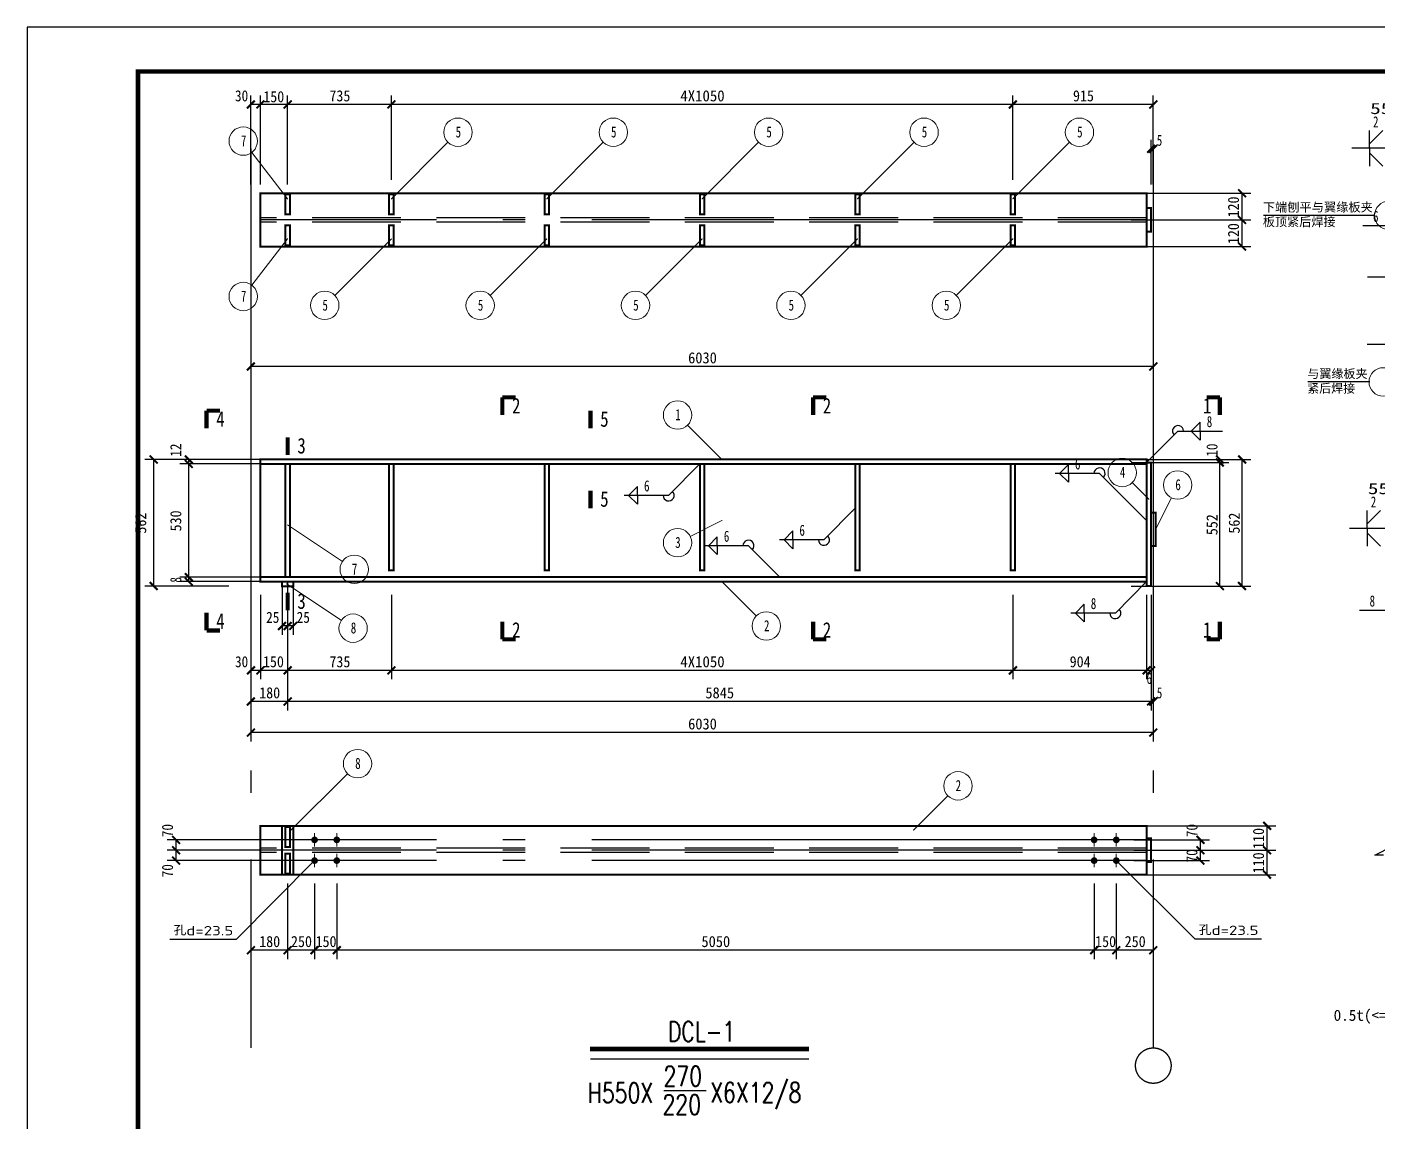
# Model space of a CAD drawing. Extents: x 69728788 to 149766163, y 20718153 to 43663798.
# Drawn here: x 74842796 to 74873228, y 21056616 to 21081274 of the extents above; entities that cross this region are included whole.
import ezdxf
from ezdxf.enums import TextEntityAlignment as Align

# ---------------------------------------------------------------- set-up
doc = ezdxf.new("R2010")
doc.units = 0
doc.header["$LTSCALE"] = 1000
doc.header["$MEASUREMENT"] = 0
doc.linetypes.add('2', pattern=[16, 12.5, -1.5, 0.5, -1.5])
doc.linetypes.add('5', pattern=[5.6, 2, -0.8, 2, -0.8])
doc.layers.get('0').update_dxf_attribs({"linetype": 'CONTINUOUS'})
for name, color, linetype in [('10', 7, 'CONTINUOUS'), ('320', 2, 'CONTINUOUS'), ('AXIS', 3, 'CONTINUOUS'), ('PUB_TITLE', 4, 'CONTINUOUS'), ('TC', 151, 'CONTINUOUS'), ('尺寸标注', 253, 'CONTINUOUS'), ('焊缝标注', 253, 'CONTINUOUS'), ('螺栓孔标注', 253, 'CONTINUOUS'), ('详图符号', 253, '2')]:
    doc.layers.add(name, color=color, linetype=linetype)
doc.layers.add('编号标注', color=9, linetype='CONTINUOUS', lineweight=18)
doc.styles.add('DIM_FONT', font='SIMPLEX.shx', dxfattribs={"width": 0.8})
doc.styles.add('PkpmHz', font='Pkpmeng', dxfattribs={"width": 0.7, "bigfont": 'hztxt'})

msp = doc.modelspace()

# ---------------------------------------------------------------- linework, layer by layer
at = {"color": 7, "linetype": 'Continuous', "lineweight": -3, "ltscale": 0.5}
msp.add_line((74857140.7, 21057325.6), (74858096, 21057325.6), dxfattribs=at)
at = {"layer": '10', "const_width": 95}
for points in [[(74853503.6, 21072935.9), (74853503.6, 21072535.9)], [(74853503.6, 21072935.9), (74853803.6, 21072935.9)], [(74860503.6, 21072935.9), (74860503.6, 21072535.9)], [(74860503.6, 21072935.9), (74860803.6, 21072935.9)], [(74869666.9, 21072935.9), (74869366.9, 21072935.9)], [(74869666.9, 21072935.9), (74869666.9, 21072535.9)], [(74846840.3, 21072635.9), (74846840.3, 21072235.9)], [(74846840.3, 21072635.9), (74847140.3, 21072635.9)], [(74855489.2, 21072635.9), (74855489.2, 21072235.9)], [(74848666.9, 21072035.9), (74848666.9, 21071635.9)], [(74855489.2, 21070435.9), (74855489.2, 21070835.9)], [(74848666.9, 21068135.9), (74848666.9, 21068535.9)], [(74846840.3, 21067685.9), (74846840.3, 21068085.9)], [(74853503.6, 21067485.9), (74853503.6, 21067885.9)], [(74860503.6, 21067485.9), (74860503.6, 21067885.9)], [(74869666.9, 21067485.9), (74869666.9, 21067885.9)], [(74846840.3, 21067685.9), (74847140.3, 21067685.9)], [(74853503.6, 21067485.9), (74853803.6, 21067485.9)], [(74860503.6, 21067485.9), (74860803.6, 21067485.9)], [(74869666.9, 21067485.9), (74869366.9, 21067485.9)]]:
    msp.add_lwpolyline(points, dxfattribs=at)
at = {"layer": '320', "color": 253, "linetype": '5'}
for p, q in [((74868016.9, 21076980.3), (74848053.6, 21076980.3)), ((74868016.9, 21076880.3), (74848053.6, 21076880.3)), ((74868016.9, 21062785.2), (74848053.6, 21062785.2)), ((74868016.9, 21062685.2), (74848053.6, 21062685.2))]:
    msp.add_line(p, q, dxfattribs=at)
at = {"layer": '320', "color": 253}
for p, q in [((74873145.8, 21077032.2), (74870645.8, 21077032.2)), ((74873045.8, 21073282.2), (74871645.8, 21073282.2))]:
    msp.add_line(p, q, dxfattribs=at)
at = {"layer": '320', "const_width": 45}
for points in [[(74868016.9, 21077530.3), (74848053.6, 21077530.3), (74848053.6, 21076330.3), (74868016.9, 21076330.3), (74868016.9, 21077530.3)], [(74848716.9, 21077505.3), (74848616.9, 21077505.3), (74848616.9, 21077055.3), (74848716.9, 21077055.3), (74848716.9, 21077505.3)], [(74851053.6, 21077505.3), (74850953.6, 21077505.3), (74850953.6, 21077055.3), (74851053.6, 21077055.3), (74851053.6, 21077505.3)], [(74854553.6, 21077505.3), (74854453.6, 21077505.3), (74854453.6, 21077055.3), (74854553.6, 21077055.3), (74854553.6, 21077505.3)], [(74858053.6, 21077505.3), (74857953.6, 21077505.3), (74857953.6, 21077055.3), (74858053.6, 21077055.3), (74858053.6, 21077505.3)], [(74861553.6, 21077505.3), (74861453.6, 21077505.3), (74861453.6, 21077055.3), (74861553.6, 21077055.3), (74861553.6, 21077505.3)], [(74865053.6, 21077505.3), (74864953.6, 21077505.3), (74864953.6, 21077055.3), (74865053.6, 21077055.3), (74865053.6, 21077505.3)], [(74868116.9, 21077197), (74868016.9, 21077197), (74868016.9, 21076663.7), (74868116.9, 21076663.7), (74868116.9, 21077197)], [(74848716.9, 21076805.3), (74848616.9, 21076805.3), (74848616.9, 21076355.3), (74848716.9, 21076355.3), (74848716.9, 21076805.3)], [(74851053.6, 21076805.3), (74850953.6, 21076805.3), (74850953.6, 21076355.3), (74851053.6, 21076355.3), (74851053.6, 21076805.3)], [(74854553.6, 21076805.3), (74854453.6, 21076805.3), (74854453.6, 21076355.3), (74854553.6, 21076355.3), (74854553.6, 21076805.3)], [(74858053.6, 21076805.3), (74857953.6, 21076805.3), (74857953.6, 21076355.3), (74858053.6, 21076355.3), (74858053.6, 21076805.3)], [(74861553.6, 21076805.3), (74861453.6, 21076805.3), (74861453.6, 21076355.3), (74861553.6, 21076355.3), (74861553.6, 21076805.3)], [(74865053.6, 21076805.3), (74864953.6, 21076805.3), (74864953.6, 21076355.3), (74865053.6, 21076355.3), (74865053.6, 21076805.3)], [(74868016.9, 21071535.9), (74848053.6, 21071535.9), (74848053.6, 21071435.9), (74868016.9, 21071435.9), (74868016.9, 21071535.9)], [(74848053.6, 21071535.9), (74848053.6, 21068785.9)], [(74848716.9, 21071435.9), (74848616.9, 21071435.9), (74848616.9, 21068885.9), (74848716.9, 21068885.9), (74848716.9, 21071435.9)], [(74851053.6, 21071435.9), (74850953.6, 21071435.9), (74850953.6, 21069035.9), (74851053.6, 21069035.9), (74851053.6, 21071435.9)], [(74854553.6, 21071435.9), (74854453.6, 21071435.9), (74854453.6, 21069035.9), (74854553.6, 21069035.9), (74854553.6, 21071435.9)], [(74858053.6, 21071435.9), (74857953.6, 21071435.9), (74857953.6, 21069035.9), (74858053.6, 21069035.9), (74858053.6, 21071435.9)], [(74861553.6, 21071435.9), (74861453.6, 21071435.9), (74861453.6, 21069035.9), (74861553.6, 21069035.9), (74861553.6, 21071435.9)], [(74865053.6, 21071435.9), (74864953.6, 21071435.9), (74864953.6, 21069035.9), (74865053.6, 21069035.9), (74865053.6, 21071435.9)], [(74868116.9, 21071465.9), (74868016.9, 21071465.9), (74868016.9, 21068685.9), (74868116.9, 21068685.9), (74868116.9, 21071465.9)], [(74868216.9, 21070335.9), (74868116.9, 21070335.9), (74868116.9, 21069585.9), (74868216.9, 21069585.9), (74868216.9, 21070335.9)], [(74868016.9, 21068885.9), (74848053.6, 21068885.9), (74848053.6, 21068785.9), (74868016.9, 21068785.9), (74868016.9, 21068885.9)], [(74848791.9, 21068785.9), (74848541.9, 21068785.9), (74848541.9, 21068675.9), (74848791.9, 21068675.9), (74848791.9, 21068785.9)], [(74868016.9, 21063285.2), (74848053.6, 21063285.2), (74848053.6, 21062185.2), (74868016.9, 21062185.2), (74868016.9, 21063285.2)], [(74848541.9, 21063285.2), (74848541.9, 21062185.2)], [(74848716.9, 21063260.2), (74848616.9, 21063260.2), (74848616.9, 21062810.2), (74848716.9, 21062810.2), (74848716.9, 21063260.2)], [(74848791.9, 21063285.2), (74848791.9, 21062185.2)], [(74868116.9, 21063001.9), (74868016.9, 21063001.9), (74868016.9, 21062468.5), (74868116.9, 21062468.5), (74868116.9, 21063001.9)], [(74848716.9, 21062660.2), (74848616.9, 21062660.2), (74848616.9, 21062210.2), (74848716.9, 21062210.2), (74848716.9, 21062660.2)]]:
    msp.add_lwpolyline(points, dxfattribs=at)
at = {"layer": 'AXIS', "color": 3}
msp.add_line((74855492, 21058035), (74860404.8, 21058035), dxfattribs=at)
at = {"layer": 'AXIS', "color": 3, "const_width": 100}
msp.add_lwpolyline([(74855479.1, 21058260.6), (74860410.6, 21058260.6)], dxfattribs=at)
at = {"layer": 'PUB_TITLE'}
msp.add_lwpolyline([(74842796.3, 21039274.3), (74931996.3, 21039274.3), (74931996.3, 21081274.3), (74842796.3, 21081274.3)], close=True, dxfattribs=at)
at = {"layer": 'PUB_TITLE', "const_width": 100}
msp.add_lwpolyline([(74845296.3, 21040274.3), (74930996.3, 21040274.3), (74930996.3, 21080274.3), (74845296.3, 21080274.3)], close=True, dxfattribs=at)
at = {"layer": '尺寸标注'}
for p, q in [((74847840.3, 21077830.3), (74847840.3, 21079730.3)), ((74848053.6, 21079530.3), (74847840.3, 21079530.3)), ((74848053.6, 21077830.3), (74848053.6, 21079730.3)), ((74848053.6, 21077830.3), (74848053.6, 21079730.3)), ((74848513.6, 21079530.3), (74848053.6, 21079530.3)), ((74848666.9, 21079530.3), (74848513.6, 21079530.3)), ((74848666.9, 21077830.3), (74848666.9, 21079730.3)), ((74848666.9, 21077830.3), (74848666.9, 21079730.3)), ((74851003.6, 21079530.3), (74848666.9, 21079530.3)), ((74851003.6, 21077830.3), (74851003.6, 21079730.3)), ((74851003.6, 21077830.3), (74851003.6, 21079730.3)), ((74865003.6, 21079530.3), (74851003.6, 21079530.3)), ((74865003.6, 21077830.3), (74865003.6, 21079730.3)), ((74865003.6, 21077830.3), (74865003.6, 21079730.3)), ((74868166.9, 21079530.3), (74865003.6, 21079530.3)), ((74868166.9, 21077830.3), (74868166.9, 21079730.3)), ((74847840.3, 21077730.3), (74847840.3, 21078730.3)), ((74848053.6, 21077730.3), (74848053.6, 21078730.3)), ((74848053.6, 21077730.3), (74848053.6, 21078730.3)), ((74848666.9, 21077730.3), (74848666.9, 21078730.3)), ((74848666.9, 21077730.3), (74848666.9, 21078730.3)), ((74868116.9, 21077730.3), (74868116.9, 21078730.3)), ((74868116.9, 21077730.3), (74868116.9, 21078730.3)), ((74868166.9, 21077730.3), (74868166.9, 21078730.3)), ((74868166.9, 21078530.3), (74868116.9, 21078530.3)), ((74867666.9, 21077530.3), (74870366.9, 21077530.3)), ((74867966.9, 21077530.3), (74869866.9, 21077530.3)), ((74870166.9, 21076930.3), (74870166.9, 21077530.3)), ((74867666.9, 21076930.3), (74870366.9, 21076930.3)), ((74867666.9, 21076930.3), (74870366.9, 21076930.3)), ((74867966.9, 21076930.3), (74869866.9, 21076930.3)), ((74870166.9, 21076330.3), (74870166.9, 21076930.3)), ((74847840.3, 21076130.3), (74847840.3, 21073430.3)), ((74867666.9, 21076330.3), (74870366.9, 21076330.3)), ((74868166.9, 21076130.3), (74868166.9, 21073430.3)), ((74850128.6, 21073630.3), (74847840.3, 21073630.3)), ((74864128.6, 21073630.3), (74850128.6, 21073630.3)), ((74865878.6, 21073630.3), (74864128.6, 21073630.3)), ((74868166.9, 21073630.3), (74865878.6, 21073630.3)), ((74847340.3, 21071535.9), (74845449.8, 21071535.9)), ((74845649.8, 21068685.9), (74845649.8, 21071535.9)), ((74848340.3, 21071535.9), (74846240.6, 21071535.9)), ((74848340.3, 21071435.9), (74846240.6, 21071435.9)), ((74848340.3, 21071435.9), (74846240.6, 21071435.9)), ((74846440.6, 21071435.9), (74846440.6, 21071535.9)), ((74846440.6, 21068885.9), (74846440.6, 21071435.9)), ((74867666.9, 21071535.9), (74869866.9, 21071535.9)), ((74867666.9, 21071535.9), (74870366.9, 21071535.9)), ((74867666.9, 21071465.9), (74869866.9, 21071465.9)), ((74867666.9, 21071465.9), (74869866.9, 21071465.9)), ((74869666.9, 21071465.9), (74869666.9, 21071535.9)), ((74869666.9, 21068685.9), (74869666.9, 21071465.9)), ((74870166.9, 21068685.9), (74870166.9, 21071535.9)), ((74848340.3, 21068885.9), (74846240.6, 21068885.9)), ((74848340.3, 21068885.9), (74846240.6, 21068885.9)), ((74846440.6, 21068785.9), (74846440.6, 21068885.9)), ((74847340.3, 21068685.9), (74845449.8, 21068685.9)), ((74848340.3, 21068785.9), (74846240.6, 21068785.9)), ((74848541.9, 21068785.9), (74848541.9, 21067585.9)), ((74848666.9, 21068785.9), (74848666.9, 21067585.9)), ((74848666.9, 21068785.9), (74848666.9, 21067585.9)), ((74848791.9, 21068785.9), (74848791.9, 21067585.9)), ((74867666.9, 21068685.9), (74869866.9, 21068685.9)), ((74867666.9, 21068685.9), (74870366.9, 21068685.9)), ((74847840.3, 21068485.9), (74847840.3, 21066585.9)), ((74848053.6, 21068485.9), (74848053.6, 21066585.9)), ((74848053.6, 21068485.9), (74848053.6, 21066585.9)), ((74848666.9, 21068485.9), (74848666.9, 21066585.9)), ((74848666.9, 21068485.9), (74848666.9, 21066585.9)), ((74851003.6, 21068485.9), (74851003.6, 21066585.9)), ((74851003.6, 21068485.9), (74851003.6, 21066585.9)), ((74865003.6, 21068485.9), (74865003.6, 21066585.9)), ((74865003.6, 21068485.9), (74865003.6, 21066585.9)), ((74868016.9, 21068485.9), (74868016.9, 21066585.9)), ((74868016.9, 21068485.9), (74868016.9, 21066585.9)), ((74868116.9, 21068485.9), (74868116.9, 21066585.9)), ((74847840.3, 21067785.9), (74847840.3, 21065885.9)), ((74848666.9, 21067785.9), (74848541.9, 21067785.9)), ((74848666.9, 21067785.9), (74848666.9, 21065885.9)), ((74848666.9, 21067785.9), (74848666.9, 21065885.9)), ((74848791.9, 21067785.9), (74848666.9, 21067785.9)), ((74868116.9, 21067785.9), (74868116.9, 21065885.9)), ((74868116.9, 21067785.9), (74868116.9, 21065885.9)), ((74868166.9, 21067785.9), (74868166.9, 21065885.9)), ((74847840.3, 21067085.9), (74847840.3, 21065185.9)), ((74868166.9, 21067085.9), (74868166.9, 21065185.9)), ((74848053.6, 21066785.9), (74847840.3, 21066785.9)), ((74848513.6, 21066785.9), (74848053.6, 21066785.9)), ((74848666.9, 21066785.9), (74848513.6, 21066785.9)), ((74851003.6, 21066785.9), (74848666.9, 21066785.9)), ((74865003.6, 21066785.9), (74851003.6, 21066785.9)), ((74868016.9, 21066785.9), (74865003.6, 21066785.9)), ((74868116.9, 21066785.9), (74868016.9, 21066785.9)), ((74848666.9, 21066085.9), (74847840.3, 21066085.9)), ((74868116.9, 21066085.9), (74848666.9, 21066085.9)), ((74868166.9, 21066085.9), (74868116.9, 21066085.9)), ((74868166.9, 21065385.9), (74847840.3, 21065385.9)), ((74867830.3, 21063285.2), (74870930.3, 21063285.2)), ((74870730.3, 21062735.2), (74870730.3, 21063285.2)), ((74848154.4, 21062968.5), (74845954.4, 21062968.5)), ((74846154.4, 21062735.2), (74846154.4, 21062968.5)), ((74867730.3, 21062968.5), (74869430.3, 21062968.5)), ((74869230.3, 21062735.2), (74869230.3, 21062968.5)), ((74848154.4, 21062735.2), (74845954.4, 21062735.2)), ((74848154.4, 21062735.2), (74845954.4, 21062735.2)), ((74848154.4, 21062501.9), (74845954.4, 21062501.9)), ((74846154.4, 21062501.9), (74846154.4, 21062735.2)), ((74867730.3, 21062735.2), (74869430.3, 21062735.2)), ((74867730.3, 21062735.2), (74869430.3, 21062735.2)), ((74867730.3, 21062501.9), (74869430.3, 21062501.9)), ((74867830.3, 21062735.2), (74870930.3, 21062735.2)), ((74867830.3, 21062735.2), (74870930.3, 21062735.2)), ((74869230.3, 21062501.9), (74869230.3, 21062735.2)), ((74870730.3, 21062185.2), (74870730.3, 21062735.2)), ((74867830.3, 21062185.2), (74870930.3, 21062185.2)), ((74847840.3, 21061985.2), (74847840.3, 21060285.2)), ((74848666.9, 21061985.2), (74848666.9, 21060285.2)), ((74848666.9, 21061985.2), (74848666.9, 21060285.2)), ((74849273.6, 21061985.2), (74849273.6, 21060285.2)), ((74849273.6, 21061985.2), (74849273.6, 21060285.2)), ((74849773.6, 21061985.2), (74849773.6, 21060285.2)), ((74849773.6, 21061985.2), (74849773.6, 21060285.2)), ((74866833.6, 21061985.2), (74866833.6, 21060285.2)), ((74866833.6, 21061985.2), (74866833.6, 21060285.2)), ((74867333.6, 21061985.2), (74867333.6, 21060285.2)), ((74867333.6, 21061985.2), (74867333.6, 21060285.2)), ((74868166.9, 21061985.2), (74868166.9, 21060285.2)), ((74848666.9, 21060485.2), (74847840.3, 21060485.2)), ((74849273.6, 21060485.2), (74848666.9, 21060485.2)), ((74849773.6, 21060485.2), (74849273.6, 21060485.2)), ((74866833.6, 21060485.2), (74849773.6, 21060485.2)), ((74867333.6, 21060485.2), (74866833.6, 21060485.2)), ((74868166.9, 21060485.2), (74867333.6, 21060485.2))]:
    msp.add_line(p, q, dxfattribs=at)
at = {"layer": '尺寸标注', "const_width": 45}
for points in [[(74847751.9, 21079441.9), (74847928.6, 21079618.7)], [(74847965.2, 21079441.9), (74848142, 21079618.7)], [(74847965.2, 21079441.9), (74848142, 21079618.7)], [(74848578.5, 21079441.9), (74848755.3, 21079618.7)], [(74848578.5, 21079441.9), (74848755.3, 21079618.7)], [(74850915.2, 21079441.9), (74851092, 21079618.7)], [(74850915.2, 21079441.9), (74851092, 21079618.7)], [(74864915.2, 21079441.9), (74865092, 21079618.7)], [(74864915.2, 21079441.9), (74865092, 21079618.7)], [(74868078.5, 21079441.9), (74868255.3, 21079618.7)], [(74868028.5, 21078441.9), (74868205.3, 21078618.7)], [(74868028.5, 21078441.9), (74868205.3, 21078618.7)], [(74868078.5, 21078441.9), (74868255.3, 21078618.7)], [(74870078.5, 21077618.7), (74870255.3, 21077441.9)], [(74870078.5, 21077018.7), (74870255.3, 21076841.9)], [(74870078.5, 21077018.7), (74870255.3, 21076841.9)], [(74870078.5, 21076418.7), (74870255.3, 21076241.9)], [(74847751.9, 21073541.9), (74847928.6, 21073718.7)], [(74868078.5, 21073541.9), (74868255.3, 21073718.7)], [(74845738.2, 21071447.5), (74845561.4, 21071624.3)], [(74846528.9, 21071447.5), (74846352.2, 21071624.3)], [(74869755.3, 21071447.5), (74869578.5, 21071624.3)], [(74869755.3, 21071377.5), (74869578.5, 21071554.3)], [(74869755.3, 21071377.5), (74869578.5, 21071554.3)], [(74870255.3, 21071447.5), (74870078.5, 21071624.3)], [(74846528.9, 21071347.5), (74846352.2, 21071524.3)], [(74846528.9, 21071347.5), (74846352.2, 21071524.3)], [(74846528.9, 21068797.5), (74846352.2, 21068974.3)], [(74846528.9, 21068797.5), (74846352.2, 21068974.3)], [(74846528.9, 21068697.5), (74846352.2, 21068874.3)], [(74845738.2, 21068597.5), (74845561.4, 21068774.3)], [(74869755.3, 21068597.5), (74869578.5, 21068774.3)], [(74870255.3, 21068597.5), (74870078.5, 21068774.3)], [(74848453.5, 21067697.5), (74848630.3, 21067874.3)], [(74848578.5, 21067697.5), (74848755.3, 21067874.3)], [(74848578.5, 21067697.5), (74848755.3, 21067874.3)], [(74848703.5, 21067697.5), (74848880.3, 21067874.3)], [(74847751.9, 21066697.5), (74847928.6, 21066874.3)], [(74847965.2, 21066697.5), (74848142, 21066874.3)], [(74847965.2, 21066697.5), (74848142, 21066874.3)], [(74848578.5, 21066697.5), (74848755.3, 21066874.3)], [(74848578.5, 21066697.5), (74848755.3, 21066874.3)], [(74850915.2, 21066697.5), (74851092, 21066874.3)], [(74850915.2, 21066697.5), (74851092, 21066874.3)], [(74864915.2, 21066697.5), (74865092, 21066874.3)], [(74864915.2, 21066697.5), (74865092, 21066874.3)], [(74867928.5, 21066697.5), (74868105.3, 21066874.3)], [(74867928.5, 21066697.5), (74868105.3, 21066874.3)], [(74868028.5, 21066697.5), (74868205.3, 21066874.3)], [(74847751.9, 21065997.5), (74847928.6, 21066174.3)], [(74848578.5, 21065997.5), (74848755.3, 21066174.3)], [(74848578.5, 21065997.5), (74848755.3, 21066174.3)], [(74868028.5, 21065997.5), (74868205.3, 21066174.3)], [(74868028.5, 21065997.5), (74868205.3, 21066174.3)], [(74868078.5, 21065997.5), (74868255.3, 21066174.3)], [(74847751.9, 21065297.5), (74847928.6, 21065474.3)], [(74868078.5, 21065297.5), (74868255.3, 21065474.3)], [(74870641.9, 21063373.6), (74870818.6, 21063196.8)], [(74846066, 21063056.9), (74846242.8, 21062880.1)], [(74869141.9, 21063056.9), (74869318.6, 21062880.1)], [(74846066, 21062823.6), (74846242.8, 21062646.8)], [(74846066, 21062823.6), (74846242.8, 21062646.8)], [(74869141.9, 21062823.6), (74869318.6, 21062646.8)], [(74869141.9, 21062823.6), (74869318.6, 21062646.8)], [(74870641.9, 21062823.6), (74870818.6, 21062646.8)], [(74870641.9, 21062823.6), (74870818.6, 21062646.8)], [(74846066, 21062590.3), (74846242.8, 21062413.5)], [(74869141.9, 21062590.3), (74869318.6, 21062413.5)], [(74870641.9, 21062273.6), (74870818.6, 21062096.8)], [(74847751.9, 21060396.8), (74847928.6, 21060573.6)], [(74848578.5, 21060396.8), (74848755.3, 21060573.6)], [(74848578.5, 21060396.8), (74848755.3, 21060573.6)], [(74849185.2, 21060396.8), (74849362, 21060573.6)], [(74849185.2, 21060396.8), (74849362, 21060573.6)], [(74849685.2, 21060396.8), (74849862, 21060573.6)], [(74849685.2, 21060396.8), (74849862, 21060573.6)], [(74866745.2, 21060396.8), (74866922, 21060573.6)], [(74866745.2, 21060396.8), (74866922, 21060573.6)], [(74867245.2, 21060396.8), (74867422, 21060573.6)], [(74867245.2, 21060396.8), (74867422, 21060573.6)], [(74868078.5, 21060396.8), (74868255.3, 21060573.6)]]:
    msp.add_lwpolyline(points, dxfattribs=at)
at = {"layer": '焊缝标注'}
for p, q in [((74873036.4, 21078544.1), (74873036.4, 21078944.1)), ((74873036.4, 21078644.1), (74873336.4, 21078944.1)), ((74873636.4, 21078544.1), (74872636.4, 21078544.1)), ((74873036.4, 21078544.1), (74873036.4, 21078144.1)), ((74873036.4, 21078444.1), (74873336.4, 21078144.1)), ((74873886.4, 21076794.1), (74872886.4, 21076794.1)), ((74873989.5, 21075640.1), (74872989.5, 21075640.1)), ((74873987.3, 21074126.5), (74872987.3, 21074126.5)), ((74868016.9, 21071465.9), (74868723.2, 21072173.9)), ((74868723.2, 21072173.9), (74869723.2, 21072173.9)), ((74869023.2, 21072173.9), (74869223.2, 21072373.9)), ((74869023.2, 21072173.9), (74869223.2, 21071973.9)), ((74869223.2, 21072173.9), (74869223.2, 21072373.9)), ((74869223.2, 21072173.9), (74869223.2, 21071973.9)), ((74857953.6, 21071435.9), (74857248.4, 21070726.8)), ((74866255.8, 21071421.2), (74866055.8, 21071221.2)), ((74866255.8, 21071221.2), (74866255.8, 21071421.2)), ((74866955.8, 21071221.2), (74865955.8, 21071221.2)), ((74866255.8, 21071021.2), (74866055.8, 21071221.2)), ((74866255.8, 21071221.2), (74866255.8, 21071021.2)), ((74868016.9, 21070160.9), (74866955.8, 21071221.2)), ((74857248.4, 21070726.8), (74856248.4, 21070726.8)), ((74856548.4, 21070926.8), (74856348.4, 21070726.8)), ((74856548.4, 21070526.8), (74856348.4, 21070726.8)), ((74856548.4, 21070726.8), (74856548.4, 21070926.8)), ((74856548.4, 21070726.8), (74856548.4, 21070526.8)), ((74861453.6, 21070435.9), (74860748.4, 21069726.8)), ((74872984.4, 21069984.8), (74872984.4, 21070384.8)), ((74872984.4, 21070084.8), (74873284.4, 21070384.8)), ((74858346.2, 21069792.7), (74858146.2, 21069592.7)), ((74858346.2, 21069592.7), (74858346.2, 21069792.7)), ((74860048.4, 21069926.8), (74859848.4, 21069726.8)), ((74860048.4, 21069726.8), (74860048.4, 21069926.8)), ((74873584.4, 21069984.8), (74872584.4, 21069984.8)), ((74872984.4, 21069984.8), (74872984.4, 21069584.8)), ((74872984.4, 21069884.8), (74873284.4, 21069584.8)), ((74859046.2, 21069592.7), (74858046.2, 21069592.7)), ((74858346.2, 21069392.7), (74858146.2, 21069592.7)), ((74858346.2, 21069592.7), (74858346.2, 21069392.7)), ((74859753.6, 21068885.9), (74859046.2, 21069592.7)), ((74860748.4, 21069726.8), (74859748.4, 21069726.8)), ((74860048.4, 21069526.8), (74859848.4, 21069726.8)), ((74860048.4, 21069726.8), (74860048.4, 21069526.8)), ((74868016.9, 21068785.9), (74867311.8, 21068076.8)), ((74866611.8, 21068276.8), (74866411.8, 21068076.8)), ((74866611.8, 21068076.8), (74866611.8, 21068276.8)), ((74867311.8, 21068076.8), (74866311.8, 21068076.8)), ((74866611.8, 21067876.8), (74866411.8, 21068076.8)), ((74866611.8, 21068076.8), (74866611.8, 21067876.8)), ((74873809.4, 21068134.8), (74872809.4, 21068134.8))]:
    msp.add_line(p, q, dxfattribs=at)
at = {"layer": '焊缝标注', "const_width": 75}
for points in [[(74849236.1, 21062968.5, -1), (74849311.1, 21062968.5, -1), (74849236.1, 21062968.5, -1)], [(74849236.1, 21062968.5, -1), (74849311.1, 21062968.5, -1), (74849236.1, 21062968.5, -1)], [(74849736.1, 21062968.5, -1), (74849811.1, 21062968.5, -1), (74849736.1, 21062968.5, -1)], [(74849736.1, 21062968.5, -1), (74849811.1, 21062968.5, -1), (74849736.1, 21062968.5, -1)], [(74866796.1, 21062968.5, -1), (74866871.1, 21062968.5, -1), (74866796.1, 21062968.5, -1)], [(74866796.1, 21062968.5, -1), (74866871.1, 21062968.5, -1), (74866796.1, 21062968.5, -1)], [(74867296.1, 21062968.5, -1), (74867371.1, 21062968.5, -1), (74867296.1, 21062968.5, -1)], [(74867296.1, 21062968.5, -1), (74867371.1, 21062968.5, -1), (74867296.1, 21062968.5, -1)], [(74849236.1, 21062501.9, -1), (74849311.1, 21062501.9, -1), (74849236.1, 21062501.9, -1)], [(74849236.1, 21062501.9, -1), (74849311.1, 21062501.9, -1), (74849236.1, 21062501.9, -1)], [(74849736.1, 21062501.9, -1), (74849811.1, 21062501.9, -1), (74849736.1, 21062501.9, -1)], [(74849736.1, 21062501.9, -1), (74849811.1, 21062501.9, -1), (74849736.1, 21062501.9, -1)], [(74866796.1, 21062501.9, -1), (74866871.1, 21062501.9, -1), (74866796.1, 21062501.9, -1)], [(74866796.1, 21062501.9, -1), (74866871.1, 21062501.9, -1), (74866796.1, 21062501.9, -1)], [(74867296.1, 21062501.9, -1), (74867371.1, 21062501.9, -1), (74867296.1, 21062501.9, -1)], [(74867296.1, 21062501.9, -1), (74867371.1, 21062501.9, -1), (74867296.1, 21062501.9, -1)]]:
    msp.add_lwpolyline(points, format="xyb", dxfattribs=at)
at = {"layer": '焊缝标注'}
for centre, start, end in [((74868723.2, 21072173.9), 360, 225.06842), ((74866955.8, 21071221.2), 315.0228, 180), ((74857248.4, 21070726.8), 180, 45.15966), ((74860748.4, 21069726.8), 180, 45.15966), ((74859046.2, 21069592.7), 315.0228, 180), ((74867311.8, 21068076.8), 180, 45.15967)]:
    msp.add_arc(centre, 125, start, end, dxfattribs=at)
for points in [[(74857953.6, 21071435.9), (74857893.7, 21071354.4), (74857872.4, 21071375.6)], [(74868016.9, 21071465.9), (74868076.9, 21071547.3), (74868098.2, 21071526.1)], [(74861453.6, 21070435.9), (74861393.7, 21070354.4), (74861372.4, 21070375.6)], [(74868016.9, 21070160.9), (74867935.6, 21070221), (74867956.8, 21070242.2)], [(74859753.6, 21068885.9), (74859672.2, 21068946), (74859693.4, 21068967.2)], [(74868016.9, 21068785.9), (74867957, 21068704.4), (74867935.8, 21068725.6)]]:
    msp.add_solid(points, dxfattribs=at)
at = {"layer": '编号标注'}
for p, q in [((74851003.6, 21077405.3), (74852277.3, 21078679)), ((74854503.6, 21077405.3), (74855777.3, 21078679)), ((74858003.6, 21077405.3), (74859277.3, 21078679)), ((74861503.6, 21077405.3), (74862777.3, 21078679)), ((74865003.6, 21077405.3), (74866277.3, 21078679)), ((74848666.9, 21077405.3), (74847862, 21078451.7)), ((74848666.9, 21076505.3), (74847862, 21075459)), ((74851003.6, 21076505.3), (74849729.9, 21075231.6)), ((74854503.6, 21076505.3), (74853229.9, 21075231.6)), ((74858003.6, 21076505.3), (74856729.9, 21075231.6)), ((74861503.6, 21076505.3), (74860229.9, 21075231.6)), ((74865003.6, 21076505.3), (74863729.9, 21075231.6)), ((74858450.3, 21071535.9), (74857676.5, 21072309.6)), ((74868066.9, 21070640.9), (74867693.2, 21071014.6)), ((74868216.9, 21069960.9), (74868573.8, 21070674.7)), ((74848666.9, 21070060.9), (74849900.7, 21069238.4)), ((74858450.3, 21070160.9), (74857736.5, 21069804)), ((74848641.9, 21068735.9), (74849875.7, 21067913.4)), ((74858450.3, 21068785.9), (74859224, 21068012.2)), ((74848741.9, 21063185.2), (74850015.6, 21064458.9)), ((74862766.9, 21063185.2), (74863540.6, 21063958.9)), ((74849273.6, 21063118.5), (74849273.6, 21062818.5)), ((74849773.6, 21063118.5), (74849773.6, 21062818.5)), ((74866833.6, 21063118.5), (74866833.6, 21062818.5)), ((74867333.6, 21063118.5), (74867333.6, 21062818.5)), ((74849423.6, 21062968.5), (74849123.6, 21062968.5)), ((74849923.6, 21062968.5), (74849623.6, 21062968.5)), ((74866983.6, 21062968.5), (74866683.6, 21062968.5)), ((74867483.6, 21062968.5), (74867183.6, 21062968.5)), ((74849423.6, 21062501.9), (74849123.6, 21062501.9)), ((74849273.6, 21062651.9), (74849273.6, 21062351.9)), ((74849923.6, 21062501.9), (74849623.6, 21062501.9)), ((74849773.6, 21062651.9), (74849773.6, 21062351.9)), ((74866983.6, 21062501.9), (74866683.6, 21062501.9)), ((74866833.6, 21062651.9), (74866833.6, 21062351.9)), ((74867483.6, 21062501.9), (74867183.6, 21062501.9)), ((74867333.6, 21062651.9), (74867333.6, 21062351.9))]:
    msp.add_line(p, q, dxfattribs=at)
at = {"layer": '编号标注', "const_width": 10}
for points in [[(74848661.9, 21077405.3, -1), (74848671.9, 21077405.3, -1), (74848661.9, 21077405.3, -1)], [(74850998.6, 21077405.3, -1), (74851008.6, 21077405.3, -1), (74850998.6, 21077405.3, -1)], [(74854498.6, 21077405.3, -1), (74854508.6, 21077405.3, -1), (74854498.6, 21077405.3, -1)], [(74857998.6, 21077405.3, -1), (74858008.6, 21077405.3, -1), (74857998.6, 21077405.3, -1)], [(74861498.6, 21077405.3, -1), (74861508.6, 21077405.3, -1), (74861498.6, 21077405.3, -1)], [(74864998.6, 21077405.3, -1), (74865008.6, 21077405.3, -1), (74864998.6, 21077405.3, -1)], [(74848661.9, 21076505.3, -1), (74848671.9, 21076505.3, -1), (74848661.9, 21076505.3, -1)], [(74850998.6, 21076505.3, -1), (74851008.6, 21076505.3, -1), (74850998.6, 21076505.3, -1)], [(74854498.6, 21076505.3, -1), (74854508.6, 21076505.3, -1), (74854498.6, 21076505.3, -1)], [(74857998.6, 21076505.3, -1), (74858008.6, 21076505.3, -1), (74857998.6, 21076505.3, -1)], [(74861498.6, 21076505.3, -1), (74861508.6, 21076505.3, -1), (74861498.6, 21076505.3, -1)], [(74864998.6, 21076505.3, -1), (74865008.6, 21076505.3, -1), (74864998.6, 21076505.3, -1)], [(74858445.3, 21071535.9, -1), (74858455.3, 21071535.9, -1), (74858445.3, 21071535.9, -1)], [(74868061.9, 21070640.9, -1), (74868071.9, 21070640.9, -1), (74868061.9, 21070640.9, -1)], [(74848661.9, 21070060.9, -1), (74848671.9, 21070060.9, -1), (74848661.9, 21070060.9, -1)], [(74858445.3, 21070160.9, -1), (74858455.3, 21070160.9, -1), (74858445.3, 21070160.9, -1)], [(74868211.9, 21069960.9, -1), (74868221.9, 21069960.9, -1), (74868211.9, 21069960.9, -1)], [(74848636.9, 21068735.9, -1), (74848646.9, 21068735.9, -1), (74848636.9, 21068735.9, -1)], [(74858445.3, 21068785.9, -1), (74858455.3, 21068785.9, -1), (74858445.3, 21068785.9, -1)], [(74848736.9, 21063185.2, -1), (74848746.9, 21063185.2, -1), (74848736.9, 21063185.2, -1)], [(74862761.9, 21063185.2, -1), (74862771.9, 21063185.2, -1), (74862761.9, 21063185.2, -1)]]:
    msp.add_lwpolyline(points, format="xyb", dxfattribs=at)
at = {"layer": '编号标注'}
for centre in [(74852503.6, 21078905.3), (74856003.6, 21078905.3), (74859503.6, 21078905.3), (74863003.6, 21078905.3), (74866503.6, 21078905.3), (74847666.9, 21078705.3), (74873470.8, 21077032.2), (74847666.9, 21075205.3), (74849503.6, 21075005.3), (74853003.6, 21075005.3), (74856503.6, 21075005.3), (74860003.6, 21075005.3), (74863503.6, 21075005.3), (74873345.8, 21073282.2), (74857450.3, 21072535.9), (74867466.9, 21071240.9), (74868716.9, 21070960.9), (74857450.3, 21069660.9), (74850166.9, 21069060.9), (74850141.9, 21067735.9), (74859450.3, 21067785.9), (74850241.9, 21064685.2), (74863766.9, 21064185.2)]:
    msp.add_circle(centre, 320, dxfattribs=at)
at = {"layer": '螺栓孔标注'}
for p, q in [((74849273.6, 21062501.9), (74847510.7, 21060729.2)), ((74867333.6, 21062501.9), (74869104.9, 21060737.6)), ((74847510.7, 21060729.2), (74846010.7, 21060729.2)), ((74869104.9, 21060737.6), (74870604.9, 21060737.6))]:
    msp.add_line(p, q, dxfattribs=at)
at = {"layer": '螺栓孔标注', "const_width": 10}
for points in [[(74849268.6, 21062501.9, -1), (74849278.6, 21062501.9, -1), (74849268.6, 21062501.9, -1)], [(74867328.6, 21062501.9, -1), (74867338.6, 21062501.9, -1), (74867328.6, 21062501.9, -1)]]:
    msp.add_lwpolyline(points, format="xyb", dxfattribs=at)
at = {"layer": '详图符号'}
for p, q in [((74847840.3, 21078530.3), (74847840.3, 21058285.2)), ((74868166.9, 21078530.3), (74868166.9, 21058285.2)), ((74868016.9, 21076930.3), (74848053.6, 21076930.3)), ((74868016.9, 21062968.5), (74848053.6, 21062968.5)), ((74873155.1, 21062623.8), (74873555.1, 21062823.8)), ((74868016.9, 21062735.2), (74848053.6, 21062735.2)), ((74868016.9, 21062501.9), (74848053.6, 21062501.9)), ((74873355.1, 21062623.8), (74873155.1, 21062623.8))]:
    msp.add_line(p, q, dxfattribs=at)
msp.add_circle((74868166.9, 21057885.2), 400, dxfattribs=at)

# ---------------------------------------------------------------- texts
at = {"layer": '10'}
for s, width, p, p2 in [('2', 1.002857, (74853722.6, 21072571.4), (74853911.6, 21072571.4)), ('2', 1.002857, (74860722.6, 21072571.4), (74860911.6, 21072571.4)), ('1', 2.807999, (74869285.9, 21072571.4), (74869474.9, 21072571.4)), ('4', 0.935992, (74847059.3, 21072271.4), (74847248.2, 21072271.4)), ('5', 1.002857, (74855708.2, 21072271.4), (74855897.2, 21072271.4)), ('3', 1.002865, (74848885.9, 21071671.4), (74849074.9, 21071671.4)), ('5', 1.002857, (74855708.2, 21070471.4), (74855897.2, 21070471.4)), ('3', 1.002865, (74848885.9, 21068171.4), (74849074.9, 21068171.4)), ('4', 0.935992, (74847059.3, 21067721.4), (74847248.2, 21067721.4)), ('2', 1.002857, (74853722.6, 21067521.4), (74853911.6, 21067521.4)), ('2', 1.002857, (74860722.6, 21067521.4), (74860911.6, 21067521.4)), ('1', 2.807999, (74869285.9, 21067521.4), (74869474.9, 21067521.4))]:
    msp.add_text(s, height=350, dxfattribs=dict(at, width=width)).set_placement(p, p2, align=Align.FIT)
at = {"layer": 'TC', "color": 7, "style": 'DIM_FONT', "width": 0.75}
for s, p in [('DCL-1', (74857231.1, 21058427.3)), ('270', (74857133.2, 21057420.1)), ('X6X12/8', (74858185.9, 21057054.8)), ('H550X', (74855425.9, 21057046.1)), ('220', (74857110.4, 21056780.9))]:
    msp.add_text(s, height=450, dxfattribs=at).set_placement(p)
at = {"layer": '尺寸标注'}
for s, width, p, p2 in [('30', 0.910002, (74847481.5, 21079600.3), (74847779, 21079600.3)), ('150', 0.982801, (74848118.2, 21079580.6), (74848590.7, 21079580.6)), ('735', 0.910001, (74849607.7, 21079600.3), (74850080.3, 21079600.3)), ('4X1050', 0.94309, (74857513.6, 21079600.3), (74858511.1, 21079600.3)), ('915', 0.9828, (74866357.8, 21079600.3), (74866830.3, 21079600.3)), ('5', 0.909999, (74868245.7, 21078600.3), (74868368.2, 21078600.3)), ('6030', 0.909999, (74857688.6, 21073700.3), (74858336.1, 21073700.3)), ('25', 0.910011, (74848183.2, 21067855.9), (74848480.7, 21067855.9)), ('25', 0.910011, (74848870.7, 21067855.9), (74849168.2, 21067855.9)), ('30', 0.910002, (74847481.5, 21066855.9), (74847779, 21066855.9)), ('150', 0.982801, (74848110.8, 21066857.1), (74848583.3, 21066857.1)), ('735', 0.910001, (74849607.7, 21066855.9), (74850080.3, 21066855.9)), ('4X1050', 0.94309, (74857513.6, 21066855.9), (74858511.1, 21066855.9)), ('904', 0.893454, (74866282.8, 21066855.9), (74866755.3, 21066855.9)), ('6', 0.979999, (74868014.4, 21066480.9), (74868136.9, 21066480.9)), ('180', 0.982795, (74848026.1, 21066155.9), (74848498.6, 21066155.9)), ('5845', 0.909999, (74858076.9, 21066155.9), (74858724.4, 21066155.9)), ('5', 0.909999, (74868245.7, 21066155.9), (74868368.2, 21066155.9)), ('6030', 0.909999, (74857688.6, 21065455.9), (74858336.1, 21065455.9)), ('180', 0.982795, (74848026.1, 21060555.2), (74848498.6, 21060555.2)), ('250', 0.910007, (74848742.7, 21060555.2), (74849215.3, 21060555.2)), ('150', 0.982808, (74849296.1, 21060555.2), (74849768.6, 21060555.2)), ('5050', 0.909999, (74857988.6, 21060555.2), (74858636.1, 21060555.2)), ('150', 0.982801, (74866856.1, 21060555.2), (74867328.6, 21060555.2)), ('250', 0.91, (74867522.8, 21060555.2), (74867995.3, 21060555.2)), ('0.5t(<=10mm)', 0.963529, (74872228.8, 21058893.8), (74874276.3, 21058893.8))]:
    msp.add_text(s, height=250, dxfattribs=dict(at, width=width)).set_placement(p, p2, align=Align.FIT)
for s, width, p, p2 in [('120', 0.982801, (74870096.9, 21076985.3), (74870096.9, 21077457.8)), ('120', 0.982801, (74870096.9, 21076385.3), (74870096.9, 21076857.8)), ('12', 1.031335, (74846271.4, 21071597.2), (74846271.4, 21071894.7)), ('10', 1.031335, (74869613.9, 21071597.2), (74869613.9, 21071894.7)), ('530', 0.910001, (74846271.4, 21069915.9), (74846271.4, 21070388.4)), ('562', 0.910001, (74845480.6, 21069865.9), (74845480.6, 21070338.4)), ('552', 0.909995, (74869613.9, 21069830.9), (74869613.9, 21070303.4)), ('562', 0.910001, (74870113.9, 21069865.9), (74870113.9, 21070338.4)), ('8', 0.910005, (74846271.4, 21068763.3), (74846271.4, 21068885.8)), ('70', 0.910002, (74846084.4, 21063029.8), (74846084.4, 21063327.3)), ('70', 0.910002, (74869160.3, 21063029.8), (74869160.3, 21063327.3)), ('110', 1.068269, (74870660.3, 21062765.2), (74870660.3, 21063237.7)), ('70', 0.909993, (74869160.3, 21062461), (74869160.3, 21062758.5)), ('110', 1.068269, (74870660.3, 21062215.2), (74870660.3, 21062687.7)), ('70', 0.910002, (74846084.4, 21062125.6), (74846084.4, 21062423.1))]:
    msp.add_text(s, height=250, rotation=90, dxfattribs=dict(at, width=width)).set_placement(p, p2, align=Align.FIT)
at = {"layer": '焊缝标注'}
for s, width, p, p2 in [('55°', 1.683494, (74873053.9, 21079314.1), (74873701.4, 21079314.1)), ('2', 0.909982, (74873116.4, 21079014.1), (74873238.9, 21079014.1)), ('6', 0.97998, (74873116.4, 21076884.1), (74873238.9, 21076884.1)), ('8', 0.910005, (74869370.7, 21072263.9), (74869493.2, 21072263.9)), ('6', 0.979999, (74866403.3, 21071311.2), (74866525.8, 21071311.2)), ('6', 0.980005, (74856695.9, 21070816.8), (74856818.4, 21070816.8)), ('55°', 1.683494, (74873001.9, 21070754.8), (74873649.4, 21070754.8)), ('2', 0.909982, (74873064.4, 21070454.8), (74873186.9, 21070454.8)), ('6', 0.980005, (74860195.9, 21069816.8), (74860318.4, 21069816.8)), ('6', 0.979993, (74858493.7, 21069682.7), (74858616.2, 21069682.7)), ('8', 0.910005, (74866759.3, 21068166.8), (74866881.8, 21068166.8)), ('8', 0.909982, (74873039.4, 21068224.8), (74873161.9, 21068224.8))]:
    msp.add_text(s, height=250, dxfattribs=dict(at, width=width)).set_placement(p, p2, align=Align.FIT)
at = {"layer": '焊缝标注', "style": 'PkpmHz'}
for s, width, p, p2 in [('下端刨平与翼缘板夹', 1.322683, (74870634.8, 21077098.2), (74873112.8, 21077098.2)), ('板顶紧后焊接', 1.310315, (74870634.8, 21076768.2), (74872272.8, 21076768.2)), ('与翼缘板夹', 1.314025, (74871634.8, 21073348.2), (74872992.8, 21073348.2)), ('紧后焊接', 1.298672, (74871634.8, 21073018.2), (74872712.8, 21073018.2)), ('孔d=23.5', 1.235803, (74846095.7, 21060819.2), (74847443.2, 21060819.2)), ('孔d=23.5', 1.235803, (74869189.9, 21060827.6), (74870537.4, 21060827.6))]:
    msp.add_text(s, height=210, dxfattribs=dict(at, width=width)).set_placement(p, p2, align=Align.FIT)
at = {"layer": '编号标注'}
for s, width, p, p2 in [('5', 0.910005, (74852451.1, 21078787.8), (74852573.6, 21078787.8)), ('5', 0.909993, (74855951.1, 21078787.8), (74856073.6, 21078787.8)), ('5', 0.909993, (74859451.1, 21078787.8), (74859573.6, 21078787.8)), ('5', 0.909993, (74862951.1, 21078787.8), (74863073.6, 21078787.8)), ('5', 0.909999, (74866451.1, 21078787.8), (74866573.6, 21078787.8)), ('7', 0.910027, (74847614.4, 21078587.8), (74847736.9, 21078587.8)), ('7', 0.910027, (74847614.4, 21075087.8), (74847736.9, 21075087.8)), ('5', 0.909982, (74849451.1, 21074887.8), (74849573.6, 21074887.8)), ('5', 0.910005, (74852951.1, 21074887.8), (74853073.6, 21074887.8)), ('5', 0.909993, (74856451.1, 21074887.8), (74856573.6, 21074887.8)), ('5', 0.909993, (74859951.1, 21074887.8), (74860073.6, 21074887.8)), ('5', 0.909993, (74863451.1, 21074887.8), (74863573.6, 21074887.8)), ('1', 2.547981, (74857397.8, 21072418.4), (74857520.2, 21072418.4)), ('4', 0.849332, (74867414.4, 21071123.4), (74867536.9, 21071123.4)), ('6', 0.979999, (74868664.4, 21070843.4), (74868786.9, 21070843.4)), ('3', 0.909993, (74857397.8, 21069543.4), (74857520.2, 21069543.4)), ('7', 0.910027, (74850114.4, 21068943.4), (74850236.9, 21068943.4)), ('2', 0.909993, (74859397.8, 21067668.4), (74859520.2, 21067668.4)), ('8', 0.910027, (74850089.4, 21067618.4), (74850211.9, 21067618.4)), ('8', 0.910027, (74850189.4, 21064567.7), (74850311.9, 21064567.7)), ('2', 0.909993, (74863714.4, 21064067.7), (74863836.9, 21064067.7))]:
    msp.add_text(s, height=250, dxfattribs=dict(at, width=width)).set_placement(p, p2, align=Align.FIT)

doc.saveas('drawing.dxf')
